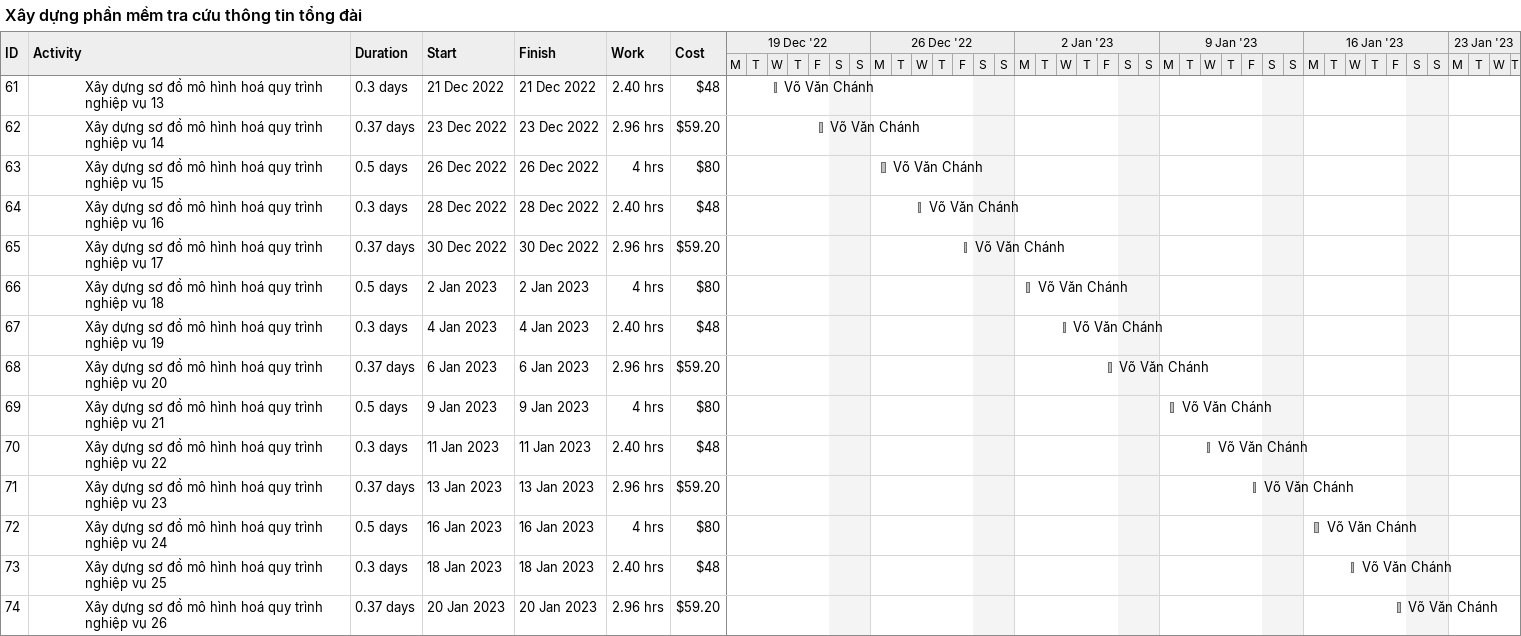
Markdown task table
Xây dựng phần mềm tra cứu thông tin tổng đài

| ID | Level | Task | Duration | Start | Finish | Resources | Work (h) | Cost ($) |
|---|---|---|---|---|---|---|---|---|
| 61 | 4 | Xây dựng sơ đồ mô hình hoá quy trình nghiệp vụ 13 | 0.3d | 2022-12-21 | 2022-12-21 | Võ Văn Chánh | 2.40 | 48 |
| 62 | 4 | Xây dựng sơ đồ mô hình hoá quy trình nghiệp vụ 14 | 0.37d | 2022-12-23 | 2022-12-23 | Võ Văn Chánh | 2.96 | 59.20 |
| 63 | 4 | Xây dựng sơ đồ mô hình hoá quy trình nghiệp vụ 15 | 0.5d | 2022-12-26 | 2022-12-26 | Võ Văn Chánh | 4 | 80 |
| 64 | 4 | Xây dựng sơ đồ mô hình hoá quy trình nghiệp vụ 16 | 0.3d | 2022-12-28 | 2022-12-28 | Võ Văn Chánh | 2.40 | 48 |
| 65 | 4 | Xây dựng sơ đồ mô hình hoá quy trình nghiệp vụ 17 | 0.37d | 2022-12-30 | 2022-12-30 | Võ Văn Chánh | 2.96 | 59.20 |
| 66 | 4 | Xây dựng sơ đồ mô hình hoá quy trình nghiệp vụ 18 | 0.5d | 2023-01-02 | 2023-01-02 | Võ Văn Chánh | 4 | 80 |
| 67 | 4 | Xây dựng sơ đồ mô hình hoá quy trình nghiệp vụ 19 | 0.3d | 2023-01-04 | 2023-01-04 | Võ Văn Chánh | 2.40 | 48 |
| 68 | 4 | Xây dựng sơ đồ mô hình hoá quy trình nghiệp vụ 20 | 0.37d | 2023-01-06 | 2023-01-06 | Võ Văn Chánh | 2.96 | 59.20 |
| 69 | 4 | Xây dựng sơ đồ mô hình hoá quy trình nghiệp vụ 21 | 0.5d | 2023-01-09 | 2023-01-09 | Võ Văn Chánh | 4 | 80 |
| 70 | 4 | Xây dựng sơ đồ mô hình hoá quy trình nghiệp vụ 22 | 0.3d | 2023-01-11 | 2023-01-11 | Võ Văn Chánh | 2.40 | 48 |
| 71 | 4 | Xây dựng sơ đồ mô hình hoá quy trình nghiệp vụ 23 | 0.37d | 2023-01-13 | 2023-01-13 | Võ Văn Chánh | 2.96 | 59.20 |
| 72 | 4 | Xây dựng sơ đồ mô hình hoá quy trình nghiệp vụ 24 | 0.5d | 2023-01-16 | 2023-01-16 | Võ Văn Chánh | 4 | 80 |
| 73 | 4 | Xây dựng sơ đồ mô hình hoá quy trình nghiệp vụ 25 | 0.3d | 2023-01-18 | 2023-01-18 | Võ Văn Chánh | 2.40 | 48 |
| 74 | 4 | Xây dựng sơ đồ mô hình hoá quy trình nghiệp vụ 26 | 0.37d | 2023-01-20 | 2023-01-20 | Võ Văn Chánh | 2.96 | 59.20 |
